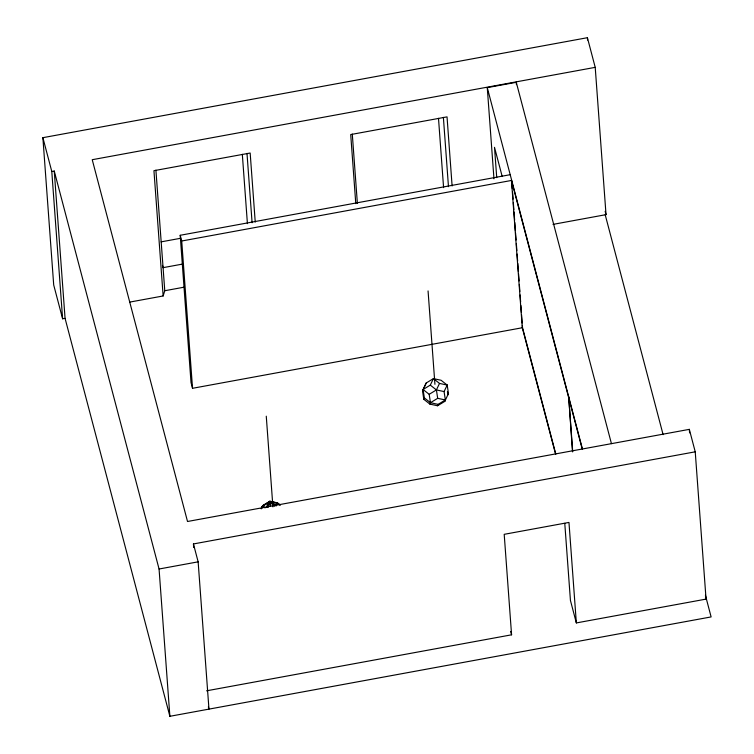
<?xml version="1.0" encoding="UTF-8"?>
<svg xmlns="http://www.w3.org/2000/svg" width="754" height="754" viewBox="0 0 754 754"><rect width="100%" height="100%" fill="white"/><g stroke="black" fill="none" stroke-linecap="round" stroke-linejoin="round"><path stroke-width="1.13" d="M129.631 302.118L163.147 295.964L164.768 290.733L155.908 170.159M261.789 507.678L262.675 505.632L269.904 501.231L277.576 502.89L280.186 504.954M263.108 506.292L263.523 505.246L268.914 501.976L268.499 503.012M269.348 502.635L269.904 501.231L275.125 505.359M448.47 393.475L444.794 401.373L437.565 405.765L429.893 404.106L423.805 399.3L422.523 390.902L426.198 383.004L433.418 378.612L441.09 380.27L447.188 385.077L448.47 393.475L447.904 394.87L447.424 391.722M426.198 383.004L422.523 390.902M423.805 399.3L424.361 397.895L423.079 389.507L430.308 385.115L433.418 378.612L439.516 383.418L447.188 385.077L446.622 386.482M429.893 404.106L430.459 402.711L429.177 394.314L423.079 389.507M437.565 405.765L438.131 404.37L445.35 399.969L444.078 391.58L447.188 385.077M444.794 401.373L445.35 399.969L437.678 398.319L430.459 402.711L424.361 397.895M276.171 505.877L277.576 502.89M261.346 508.413L262.675 505.632L265.003 507.923M261.223 508.884L262.213 506.631M262.269 507.838L263.203 505.896L268.594 502.616L266.266 507.47M267.236 506.811L269.904 501.231M267.962 507.527L270.281 502.673L274.824 506.264M429.177 394.314L436.406 389.922L439.516 383.418M262.119 507.027L263.919 505.934M62.61 318.782L51.79 171.497L54.25 171.045L65.061 318.339L62.61 318.782L53.704 284.965L42.884 137.68L587.404 37.7L595.217 67.351L606.028 214.645L553.021 224.381M595.217 67.351L92.233 159.707L187.52 521.495L689.326 429.356L695.235 451.816L706.055 599.11L576.348 622.927L570.439 600.467L564.774 523.342M493.964 178.811L487.272 87.634L516.273 82.309L611.447 443.654M522.352 325.37L522.522 327.707L192.534 388.301L191.026 382.58L180.206 235.286L510.204 174.692M161.111 241.864L180.715 238.264M192.534 388.301L181.714 241.007L511.702 180.413M182.666 264.06L163.071 267.661L162.468 265.389M164.768 290.733L184.362 287.133M193.693 547.451L193.439 543.945L695.235 451.816M705.414 595.283L711.116 616.923L169.876 716.3L159.066 569.006L198.142 561.834L193.439 543.945M206.558 690.815L511.58 634.811L504.2 534.322L568.968 522.428L576.348 622.927M430.308 385.115L436.406 389.922L444.078 391.58M430.459 402.711L438.131 404.37M270.809 501.627L276.529 502.861M278.283 503.681L280.092 505.114M279.197 504.728L277.378 503.295L271.657 502.06L276.2 505.642M605.16 211.346L606.028 214.645M605.198 214.767L663.105 434.643M705.461 596.866L706.055 599.11M487.272 87.634L582.437 448.979M582.211 449.026L511.476 180.46L522.296 327.754L555.585 454.153M502.202 176.53L494.501 147.322L496.735 177.642M522.522 327.707L555.811 454.106M510.694 631.447L511.58 634.811M180.206 235.286L181.714 241.007M208.358 706.847L208.962 709.128L198.142 561.834M54.25 171.045L159.066 569.006M42.884 137.68L51.79 171.497M65.061 318.339L169.876 716.3M436.406 389.922L437.678 398.319M270.073 502.371L270.592 505.764M689.326 429.356L689.58 432.862M587.404 37.7L587.573 40.037M572.72 451.721L568.686 396.774L572.493 451.759M516.273 82.309L516.443 84.646M511.796 181.582L512.305 188.604M512.569 192.11L513.078 199.122M513.333 202.628L513.851 209.64M514.021 211.978L514.624 220.168M514.793 222.505L515.397 230.686M515.566 233.024L516.085 240.036M516.339 243.542L516.858 250.554M517.112 254.06L517.63 261.082M517.8 263.419L518.403 271.6M518.573 273.938L519.091 280.95M519.346 284.456L519.864 291.468M520.119 294.984L520.637 301.996M520.891 305.502L521.41 312.514M521.579 314.852L522.183 323.032M452.108 185.955L447.037 116.87L350.714 134.561L355.784 203.637M443.38 117.351L448.47 186.662M438.498 118.312L443.588 187.623M428.065 290.931L434.926 384.314M352.288 134.071L357.377 203.382M255.238 222.1L250.168 153.024L153.948 170.687L163.147 295.964M247.001 153.43L252.09 222.741M266.266 416.189L272.92 506.867M242.326 154.325L247.416 223.636"/></g></svg>
